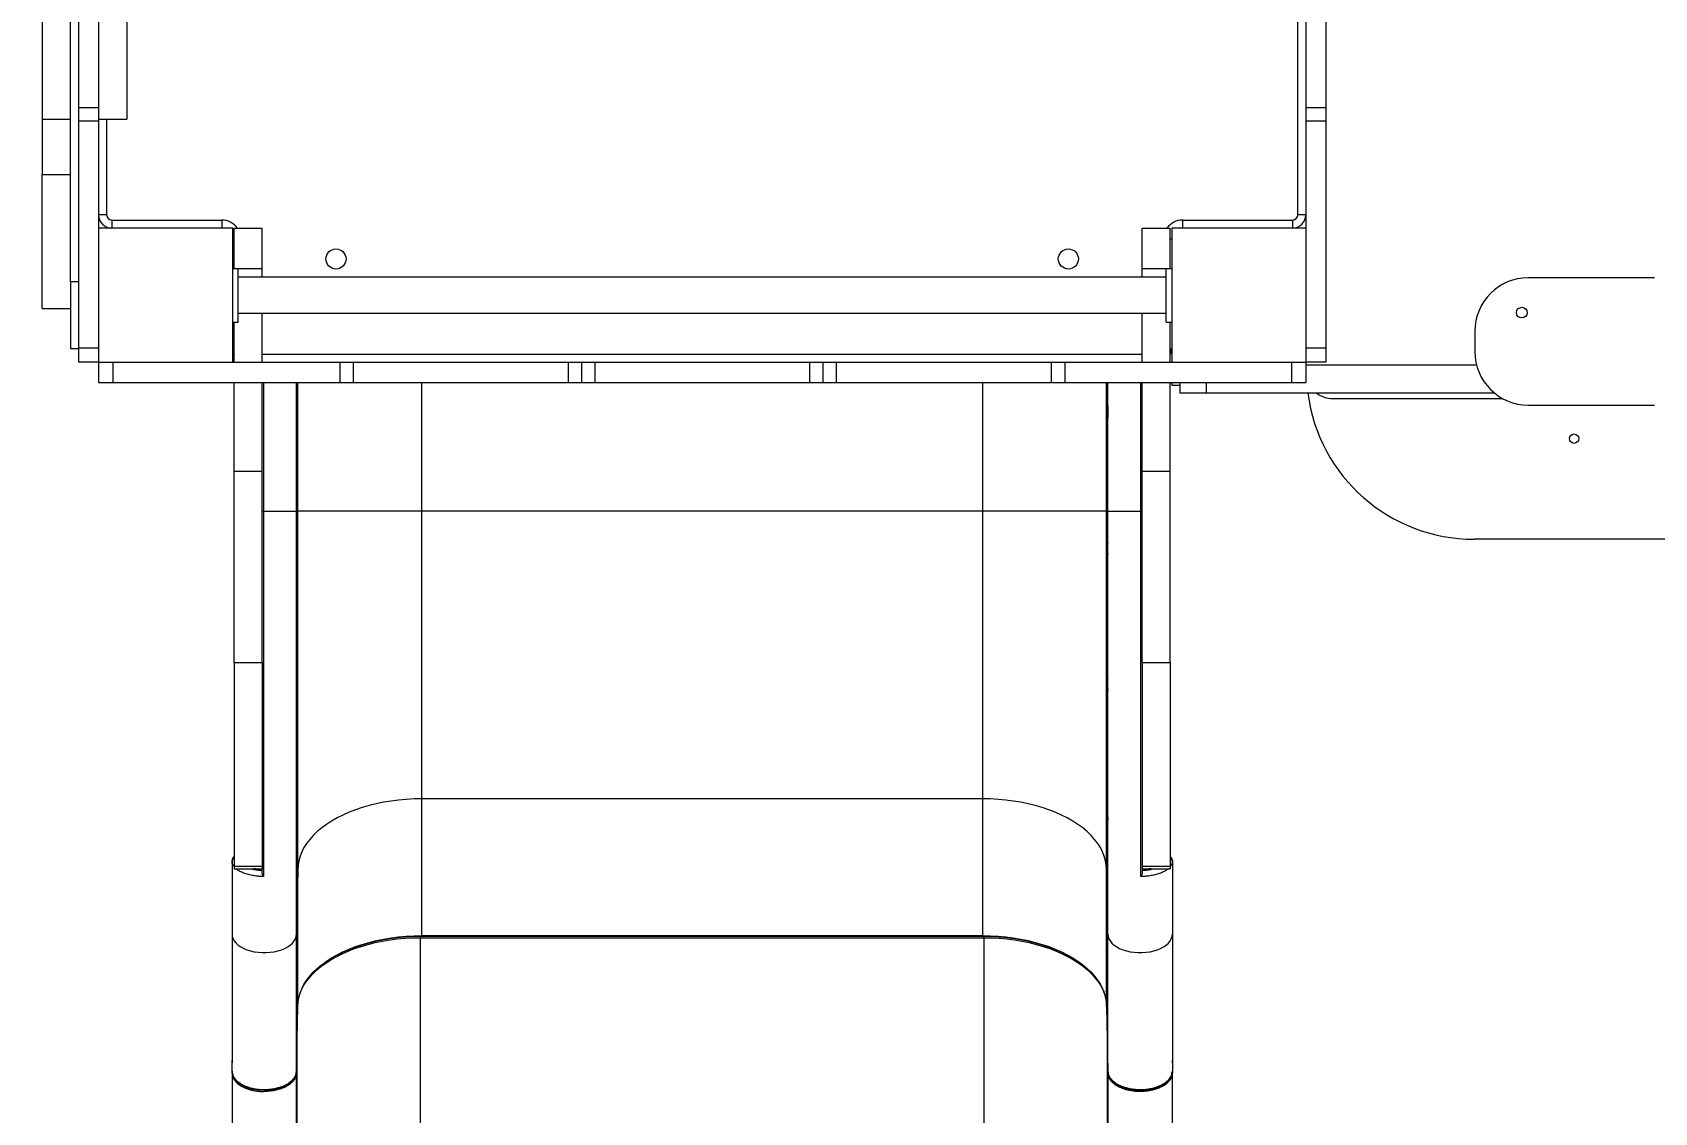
# Model space of a CAD drawing. Header units: millimetres. Extents: x -8045 to 6871, y -5915 to 5473.
# Drawn here: x -26 to 1183, y -2396 to -1590 of the extents above; entities that cross this region are included whole.
import ezdxf

# ---------------------------------------------------------------- set-up
doc = ezdxf.new("R2010")
doc.units = ezdxf.units.MM
for name, color, linetype in [('DIKOM_ОБЪЕКТ', 7, 'Continuous'), ('DIKOM_РАЗМЕР_ЗОНА', 7, 'Continuous'), ('DIKOM_РАЗМЕР_ОБЪЕКТА', 7, 'Continuous')]:
    doc.layers.add(name, color=color, linetype=linetype)
doc.styles.add('style1', font='arial.ttf', dxfattribs={"width": 0.8})
doc.dimstyles.new('1-50', dxfattribs={"dimtxt": 300, "dimasz": 200, "dimexe": 100, "dimexo": 0, "dimgap": 100, "dimtad": 1, "dimtxsty": 'style1', "dimcen": 200, "dimclrd": 7, "dimclre": 7, "dimclrt": 7, "dimadec": 1, "dimazin": 2, "dimtfac": 1, "dimtmove": 0, "dimatfit": 2, "dimfxl": 0, "dimlwd": 25, "dimlwe": 18, "dimarcsym": 0})

# ---------------------------------------------------------------- blocks, each defined once
blk = doc.blocks.new('*D9')
at = {"layer": 'Defpoints', "color": 0, "linetype": 'Continuous', "transparency": 16777216}
for p in [(5663.5, -234.6), (-5019.6, -1388.7), (5663.5, -4701.5)]:
    blk.add_point(p, dxfattribs=at)
at = {"layer": 'DIKOM_РАЗМЕР_ОБЪЕКТА', "color": 7, "linetype": 'Continuous', "lineweight": 18, "transparency": 16777216}
for p, q in [((5663.5, -234.6), (5663.5, -4801.5)), ((-5019.6, -1388.7), (-5019.6, -4801.5))]:
    blk.add_line(p, q, dxfattribs=at)
at = {"layer": 'DIKOM_РАЗМЕР_ОБЪЕКТА', "color": 7, "linetype": 'Continuous', "lineweight": 25, "transparency": 16777216}
blk.add_line((-4819.6, -4701.5), (5463.5, -4701.5), dxfattribs=at)
at = {"layer": 'DIKOM_РАЗМЕР_ОБЪЕКТА', "color": 7, "linetype": 'Continuous', "transparency": 16777216}
for points in [[(-4819.6, -4668.1), (-4819.6, -4734.8), (-5019.6, -4701.5)], [(5463.5, -4668.1), (5463.5, -4734.8), (5663.5, -4701.5)]]:
    blk.add_solid(points, dxfattribs=at)
at = {"layer": 'DIKOM_РАЗМЕР_ОБЪЕКТА', "color": 7, "linetype": 'Continuous', "lineweight": 15, "transparency": 16777216, "insert": (-74.4, -4448.3), "char_height": 300, "attachment_point": 5, "style": 'style1'}
blk.add_mtext('10700', dxfattribs=at)
blk = doc.blocks.new('*D10')
at = {"layer": 'Defpoints', "color": 0, "linetype": 'Continuous', "transparency": 16777216}
for p in [(-1653.8, 3474.9), (-5616.5, -3083.4), (491, -3083.4)]:
    blk.add_point(p, dxfattribs=at)
at = {"layer": 'DIKOM_РАЗМЕР_ОБЪЕКТА', "color": 7, "linetype": 'Continuous', "lineweight": 18, "transparency": 16777216}
for p, q in [((-1653.8, 3474.9), (-5716.5, 3474.9)), ((491, -3083.4), (-5716.5, -3083.4))]:
    blk.add_line(p, q, dxfattribs=at)
at = {"layer": 'DIKOM_РАЗМЕР_ОБЪЕКТА', "color": 7, "linetype": 'Continuous', "lineweight": 25, "transparency": 16777216}
blk.add_line((-5616.5, 3274.9), (-5616.5, -2883.4), dxfattribs=at)
at = {"layer": 'DIKOM_РАЗМЕР_ОБЪЕКТА', "color": 7, "linetype": 'Continuous', "transparency": 16777216}
for points in [[(-5649.8, 3274.9), (-5583.1, 3274.9), (-5616.5, 3474.9)], [(-5649.8, -2883.4), (-5583.1, -2883.4), (-5616.5, -3083.4)]]:
    blk.add_solid(points, dxfattribs=at)
at = {"layer": 'DIKOM_РАЗМЕР_ОБЪЕКТА', "color": 7, "linetype": 'Continuous', "lineweight": 15, "transparency": 16777216, "insert": (-5869.6, -1326.9), "char_height": 300, "attachment_point": 5, "rotation": 90, "style": 'style1'}
blk.add_mtext('6550', dxfattribs=at)
blk = doc.blocks.new('*D11')
at = {"layer": 'Defpoints', "color": 0, "transparency": 16777216}
for p in [(6870.9, -184.6), (-7019.6, -1388.7), (-7019.6, -5814.6)]:
    blk.add_point(p, dxfattribs=at)
at = {"layer": 'DIKOM_РАЗМЕР_ЗОНА', "color": 7, "lineweight": 18, "transparency": 16777216}
for p, q in [((6870.9, -184.6), (6870.9, -5914.6)), ((-7019.6, -1388.7), (-7019.6, -5914.6))]:
    blk.add_line(p, q, dxfattribs=at)
at = {"layer": 'DIKOM_РАЗМЕР_ЗОНА', "color": 7, "lineweight": 25, "transparency": 16777216}
blk.add_line((6670.9, -5814.6), (-6819.6, -5814.6), dxfattribs=at)
at = {"layer": 'DIKOM_РАЗМЕР_ЗОНА', "color": 7, "transparency": 16777216}
for points in [[(-6819.6, -5781.3), (-6819.6, -5848), (-7019.6, -5814.6)], [(6670.9, -5781.3), (6670.9, -5848), (6870.9, -5814.6)]]:
    blk.add_solid(points, dxfattribs=at)
at = {"layer": 'DIKOM_РАЗМЕР_ЗОНА', "color": 7, "transparency": 16777216, "insert": (-74.4, -5561.4), "char_height": 300, "attachment_point": 5, "style": 'style1'}
blk.add_mtext('13900', dxfattribs=at)

msp = doc.modelspace()

# ---------------------------------------------------------------- linework, layer by layer
at = {"layer": 'DIKOM_ОБЪЕКТ', "color": 7, "linetype": 'Continuous', "lineweight": 15}
for p, q in [((917.187, -1726.157), (917.187, -1046.157)), ((2.187, -1776.157), (2.187, -1407.809)), ((8.187, -1486.157), (8.187, -1646.421)), ((23.187, -1486.157), (23.187, -1646.421)), ((923.187, -1486.157), (923.187, -1646.421)), ((938.187, -1486.157), (938.187, -1646.421)), ((-18.813, -1534.96), (-18.813, -1654.96)), ((44.187, -1534.96), (44.187, -1609.197)), ((44.187, -1609.197), (44.187, -1654.96)), ((-18.813, -1654.96), (2.187, -1654.96)), ((-18.813, -1654.96), (-18.813, -1696.157)), ((23.187, -1646.421), (8.187, -1646.421)), ((8.187, -1646.421), (8.187, -1656.407)), ((23.187, -1656.407), (8.187, -1656.407)), ((8.187, -1656.407), (8.187, -1825.569)), ((23.187, -1646.421), (23.187, -1656.407)), ((23.187, -1654.96), (44.187, -1654.96)), ((23.187, -1656.407), (23.187, -1825.569)), ((29.187, -1654.96), (29.187, -1726.157)), ((938.187, -1646.421), (923.187, -1646.421)), ((923.187, -1646.421), (923.187, -1656.407)), ((938.187, -1656.407), (923.187, -1656.407)), ((923.187, -1656.407), (923.187, -1825.569)), ((938.187, -1646.421), (938.187, -1656.407)), ((938.187, -1656.407), (938.187, -1825.569)), ((-18.813, -1696.157), (2.187, -1696.157)), ((-18.813, -1796.157), (-18.813, -1696.157)), ((29.187, -1726.157), (23.187, -1726.157)), ((923.187, -1726.157), (917.187, -1726.157)), ((123.187, -1736.157), (23.187, -1736.157)), ((33.187, -1730.157), (115.187, -1730.157)), ((33.187, -1730.157), (33.187, -1736.157)), ((115.187, -1730.157), (115.187, -1736.157)), ((123.187, -1836.157), (123.187, -1736.157)), ((124.187, -1736.157), (145.187, -1736.157)), ((124.187, -1766.157), (124.187, -1736.157)), ((145.187, -1766.157), (145.187, -1736.157)), ((801.187, -1736.157), (822.187, -1736.157)), ((801.187, -1766.157), (801.187, -1736.157)), ((822.187, -1766.157), (822.187, -1736.157)), ((823.187, -1736.157), (823.187, -1836.157)), ((923.187, -1736.157), (823.187, -1736.157)), ((831.187, -1730.157), (913.187, -1730.157)), ((831.187, -1730.157), (831.187, -1736.157)), ((913.187, -1730.157), (913.187, -1736.157)), ((124.187, -1744.157), (123.187, -1744.157)), ((822.187, -1744.157), (823.187, -1744.157)), ((2.187, -1776.157), (2.187, -1826.157)), ((8.187, -1776.157), (2.187, -1776.157)), ((123.187, -1766.157), (127.187, -1766.157)), ((124.187, -1766.157), (145.187, -1766.157)), ((124.187, -1766.157), (124.187, -1766.157)), ((127.187, -1806.157), (127.187, -1766.157)), ((819.187, -1772.657), (127.187, -1772.657)), ((145.187, -1772.657), (145.187, -1766.157)), ((801.187, -1766.157), (822.187, -1766.157)), ((801.187, -1772.657), (801.187, -1766.157)), ((819.187, -1806.157), (819.187, -1766.157)), ((819.187, -1766.157), (823.187, -1766.157)), ((822.187, -1766.157), (822.187, -1766.157)), ((1183.18, -1773.157), (1089.187, -1773.157)), ((-18.813, -1796.157), (2.187, -1796.157)), ((127.187, -1799.657), (819.187, -1799.657)), ((145.187, -1836.157), (145.187, -1799.657)), ((801.187, -1836.157), (801.187, -1799.657)), ((123.187, -1806.157), (127.187, -1806.157)), ((124.187, -1836.157), (124.187, -1806.157)), ((819.187, -1806.157), (823.187, -1806.157)), ((822.187, -1836.157), (822.187, -1806.157)), ((1049.187, -1813.157), (1049.187, -1828.157)), ((23.187, -1825.569), (8.187, -1825.569)), ((8.187, -1825.569), (8.187, -1836.157)), ((23.187, -1825.569), (23.187, -1836.157)), ((938.187, -1825.569), (923.187, -1825.569)), ((923.187, -1825.569), (923.187, -1836.157)), ((938.187, -1825.569), (938.187, -1836.157)), ((8.187, -1826.157), (2.187, -1826.157)), ((23.187, -1836.157), (8.187, -1836.157)), ((23.187, -1836.157), (23.187, -1851.157)), ((23.187, -1836.157), (33.775, -1836.157)), ((33.775, -1836.157), (33.775, -1851.157)), ((33.775, -1836.157), (202.938, -1836.157)), ((124.187, -1826.157), (123.187, -1826.157)), ((145.187, -1830.157), (801.187, -1830.157)), ((146.187, -1836.157), (169.687, -1836.157)), ((169.687, -1836.157), (170.688, -1836.157)), ((170.688, -1836.157), (264.187, -1836.157)), ((202.938, -1836.157), (202.938, -1851.157)), ((202.938, -1836.157), (212.924, -1836.157)), ((212.924, -1836.157), (212.924, -1851.157)), ((212.924, -1836.157), (373.187, -1836.157)), ((373.187, -1836.157), (373.187, -1851.157)), ((373.187, -1836.157), (383.187, -1836.157)), ((383.187, -1836.157), (383.187, -1851.157)), ((383.187, -1836.157), (393.187, -1836.157)), ((393.187, -1836.157), (553.187, -1836.157)), ((393.187, -1836.157), (393.187, -1851.157)), ((553.187, -1836.157), (553.187, -1851.157)), ((553.187, -1836.157), (563.187, -1836.157)), ((563.187, -1836.157), (563.187, -1851.157)), ((563.187, -1836.157), (573.187, -1836.157)), ((573.187, -1836.157), (573.187, -1851.157)), ((573.187, -1836.157), (733.45, -1836.157)), ((682.187, -1836.157), (775.686, -1836.157)), ((733.45, -1836.157), (733.45, -1851.157)), ((733.45, -1836.157), (743.437, -1836.157)), ((743.437, -1836.157), (743.437, -1851.157)), ((743.437, -1836.157), (912.599, -1836.157)), ((775.686, -1836.157), (776.687, -1836.157)), ((776.687, -1836.157), (800.187, -1836.157)), ((822.187, -1826.157), (823.187, -1826.157)), ((912.599, -1836.157), (912.599, -1851.157)), ((912.599, -1836.157), (923.187, -1836.157)), ((938.187, -1836.157), (923.187, -1836.157)), ((923.187, -1836.157), (923.187, -1851.157)), ((923.187, -1838.157), (1050.457, -1838.157)), ((23.187, -1851.157), (33.775, -1851.157)), ((33.775, -1851.157), (202.938, -1851.157)), ((124.187, -1917.308), (124.187, -1851.157)), ((145.187, -1917.308), (145.187, -1851.157)), ((146.165, -1851.157), (146.165, -1947.112)), ((170.687, -1947.112), (170.687, -1851.157)), ((171.688, -1947.112), (171.688, -1851.157)), ((202.938, -1851.157), (212.924, -1851.157)), ((212.924, -1851.157), (373.187, -1851.157)), ((264.187, -1947.112), (264.187, -1851.157)), ((373.187, -1851.157), (383.187, -1851.157)), ((383.187, -1851.157), (393.187, -1851.157)), ((393.187, -1851.157), (553.187, -1851.157)), ((553.187, -1851.157), (563.187, -1851.157)), ((563.187, -1851.157), (573.187, -1851.157)), ((573.187, -1851.157), (733.45, -1851.157)), ((682.187, -1851.157), (682.187, -1947.112)), ((733.45, -1851.157), (743.437, -1851.157)), ((743.437, -1851.157), (912.599, -1851.157)), ((774.686, -1947.112), (774.686, -1851.157)), ((775.687, -1947.112), (775.687, -1851.157)), ((800.209, -1947.112), (800.209, -1851.157)), ((801.187, -1917.308), (801.187, -1851.157)), ((822.187, -1917.308), (822.187, -1851.157)), ((823.187, -1851.157), (823.187, -1853.133)), ((823.187, -1853.133), (829.187, -1853.133)), ((829.187, -1851.157), (829.187, -1859.157)), ((849.187, -1859.157), (829.187, -1859.157)), ((849.187, -1859.157), (849.187, -1851.157)), ((1063.909, -1859.157), (849.187, -1859.157)), ((912.599, -1851.157), (923.187, -1851.157)), ((943.187, -1863.157), (1069.822, -1863.157)), ((1089.187, -1868.157), (1183.18, -1868.157)), ((124.187, -1917.308), (145.187, -1917.308)), ((124.187, -2060.058), (124.187, -1917.308)), ((145.187, -2060.058), (145.187, -1917.308)), ((801.187, -1917.308), (822.187, -1917.308)), ((801.187, -2060.058), (801.187, -1917.308)), ((822.187, -2060.058), (822.187, -1917.308)), ((145.187, -1947.112), (146.165, -1947.112)), ((146.165, -1947.112), (170.687, -1947.112)), ((146.165, -1947.112), (146.165, -2219.601)), ((170.687, -2262.579), (170.687, -1947.112)), ((171.688, -1947.112), (170.687, -1947.112)), ((171.688, -2214.399), (171.688, -1947.112)), ((264.187, -1947.112), (171.688, -1947.112)), ((264.187, -2161.63), (264.187, -1947.112)), ((682.187, -1947.112), (264.187, -1947.112)), ((774.686, -1947.112), (682.187, -1947.112)), ((682.187, -1947.112), (682.187, -2161.63)), ((775.687, -1947.112), (774.686, -1947.112)), ((774.686, -2214.399), (774.686, -1947.112)), ((775.687, -1947.112), (800.209, -1947.112)), ((775.687, -2262.579), (775.687, -1947.112)), ((800.209, -2219.601), (800.209, -1947.112)), ((801.187, -1947.112), (800.209, -1947.112)), ((2098.687, -1968.133), (1048.687, -1968.133)), ((124.187, -2060.058), (145.187, -2060.058)), ((124.187, -2060.058), (124.187, -2211.918)), ((145.187, -2060.058), (145.187, -2211.918)), ((801.187, -2060.058), (822.187, -2060.058)), ((801.187, -2060.058), (801.187, -2211.918)), ((822.187, -2060.058), (822.187, -2211.918)), ((264.187, -2263.676), (264.187, -2161.63)), ((682.187, -2161.63), (264.187, -2161.63)), ((682.187, -2161.63), (682.187, -2263.676)), ((122.687, -2207.754), (122.687, -2207.707)), ((122.687, -2208.319), (122.687, -2207.754)), ((122.687, -2208.319), (122.687, -2262.579)), ((124.187, -2211.918), (145.187, -2211.918)), ((124.187, -2211.918), (124.187, -2213.817)), ((145.187, -2211.918), (145.187, -2213.817)), ((801.187, -2211.918), (822.187, -2211.918)), ((801.187, -2211.918), (801.187, -2213.817)), ((822.187, -2211.918), (822.187, -2213.817)), ((823.687, -2207.707), (823.687, -2207.754)), ((823.687, -2207.754), (823.687, -2208.319)), ((823.687, -2208.319), (823.687, -2262.579)), ((124.187, -2213.817), (145.187, -2213.817)), ((145.187, -2217.04), (145.187, -2213.817)), ((171.688, -2214.399), (170.687, -2262.579)), ((171.688, -2316.444), (171.688, -2214.399)), ((775.687, -2262.579), (774.686, -2214.399)), ((774.686, -2316.444), (774.686, -2214.399)), ((801.187, -2213.817), (822.187, -2213.817)), ((801.187, -2213.817), (801.187, -2217.04)), ((122.687, -2262.579), (122.687, -2356.782)), ((170.687, -2364.625), (170.687, -2262.579)), ((263.189, -2263.896), (263.189, -2264.435)), ((263.189, -2264.435), (263.189, -2265.183)), ((683.186, -2264.435), (263.189, -2264.435)), ((263.189, -2420.482), (263.189, -2265.183)), ((263.189, -2265.183), (683.186, -2265.183)), ((264.187, -2263.676), (682.187, -2263.676)), ((264.187, -2263.889), (264.187, -2263.676)), ((264.187, -2263.889), (682.187, -2263.889)), ((682.187, -2263.889), (682.187, -2263.676)), ((683.186, -2264.435), (683.186, -2263.897)), ((683.186, -2265.183), (683.186, -2264.435)), ((683.186, -2265.183), (683.186, -2420.482)), ((775.687, -2364.625), (775.687, -2262.579)), ((823.687, -2262.579), (823.687, -2356.782)), ((772.538, -2305.384), (772.617, -2305.57)), ((170.687, -2364.625), (171.688, -2316.444)), ((774.686, -2316.444), (775.687, -2364.625)), ((171.19, -2472.937), (171.19, -2340.411)), ((775.184, -2340.411), (775.184, -2472.937)), ((122.687, -2364.625), (122.687, -2356.782)), ((122.687, -2356.782), (122.687, -2358.42)), ((823.687, -2356.782), (823.687, -2364.625)), ((823.687, -2358.42), (823.687, -2356.782)), ((122.687, -2366.132), (122.687, -2358.42)), ((122.687, -2366.132), (122.687, -2521.432)), ((170.687, -2366.132), (170.718, -2363.122)), ((170.687, -2521.432), (170.687, -2366.132)), ((775.656, -2363.122), (775.687, -2366.132)), ((775.687, -2366.132), (775.687, -2521.432)), ((823.195, -2367.094), (823.394, -2365.553)), ((823.687, -2358.42), (823.687, -2366.132)), ((823.687, -2521.432), (823.687, -2366.132)), ((799.687, -2379.15), (799.687, -2379.898))]:
    msp.add_line(p, q, dxfattribs=at)
at = {"layer": 'DIKOM_ОБЪЕКТ', "color": 7, "linetype": 'Continuous', "lineweight": 15, "flags": 128}
for points in [[(264.187, -2161.63), (258.399, -2161.734), (252.633, -2162.046), (246.913, -2162.563), (241.261, -2163.286), (235.698, -2164.209), (230.247, -2165.33), (224.929, -2166.645), (219.765, -2168.149), (214.775, -2169.834), (209.979, -2171.696), (205.395, -2173.725), (201.042, -2175.916), (196.936, -2178.258), (193.093, -2180.743), (189.53, -2183.361), (186.259, -2186.102), (183.293, -2188.955), (180.644, -2191.909), (178.323, -2194.952), (176.339, -2198.073), (174.699, -2201.258), (173.409, -2204.496), (172.475, -2207.774), (171.901, -2211.08), (171.688, -2214.399)], [(774.686, -2214.399), (774.473, -2211.08), (773.899, -2207.774), (772.965, -2204.496), (771.676, -2201.258), (770.035, -2198.073), (768.051, -2194.952), (765.73, -2191.909), (763.081, -2188.955), (760.116, -2186.102), (756.844, -2183.361), (753.281, -2180.743), (749.438, -2178.258), (745.333, -2175.916), (740.979, -2173.725), (736.395, -2171.696), (731.599, -2169.834), (726.609, -2168.149), (721.445, -2166.645), (716.127, -2165.33), (710.676, -2164.209), (705.113, -2163.286), (699.461, -2162.563), (693.741, -2162.046), (687.975, -2161.734), (682.187, -2161.63)], [(122.687, -2262.579), (122.876, -2264.305), (123.441, -2266.003), (124.372, -2267.647), (125.656, -2269.211), (127.271, -2270.671), (129.192, -2272.003), (131.389, -2273.186), (133.827, -2274.202), (136.468, -2275.035), (139.271, -2275.672), (142.19, -2276.101), (145.18, -2276.318), (148.194, -2276.318), (151.184, -2276.101), (154.104, -2275.672), (156.906, -2275.035), (159.547, -2274.202), (161.985, -2273.186), (164.182, -2272.003), (166.104, -2270.671), (167.718, -2269.211), (169.002, -2267.647), (169.933, -2266.003), (170.498, -2264.305), (170.687, -2262.579)], [(174.247, -2304.458), (175.828, -2301.406), (177.803, -2298.304), (180.113, -2295.279), (182.749, -2292.343), (185.699, -2289.507), (188.953, -2286.782), (192.497, -2284.18), (196.319, -2281.71), (200.402, -2279.382), (204.732, -2277.204), (209.29, -2275.187), (214.059, -2273.337), (219.021, -2271.661), (224.156, -2270.167), (229.443, -2268.86), (234.863, -2267.746), (240.394, -2266.828), (246.014, -2266.11), (251.702, -2265.595), (257.434, -2265.286), (263.189, -2265.183)], [(189.498, -2285.432), (189.53, -2285.407), (193.093, -2282.789), (196.936, -2280.304), (201.042, -2277.961), (205.395, -2275.771), (209.979, -2273.741), (214.775, -2271.879), (219.765, -2270.194), (224.929, -2268.691), (230.247, -2267.376), (235.698, -2266.254), (241.261, -2265.331), (246.913, -2264.609), (252.633, -2264.091), (258.399, -2263.779), (264.187, -2263.676)], [(263.189, -2264.435), (257.416, -2264.539), (251.665, -2264.849), (245.96, -2265.366), (240.322, -2266.086), (234.773, -2267.007), (229.336, -2268.125), (224.032, -2269.436), (218.88, -2270.935), (213.903, -2272.615), (209.118, -2274.471), (204.545, -2276.495), (200.202, -2278.679), (196.106, -2281.015), (193.594, -2282.603)], [(682.187, -2263.676), (687.975, -2263.779), (693.741, -2264.091), (699.461, -2264.609), (705.113, -2265.331), (710.676, -2266.254), (716.127, -2267.376), (721.445, -2268.691), (726.609, -2270.194), (731.599, -2271.879), (736.395, -2273.741), (740.979, -2275.771), (745.333, -2277.961), (749.438, -2280.304), (753.281, -2282.789), (756.844, -2285.407), (758.585, -2286.82)], [(756.722, -2285.384), (754.102, -2283.493), (750.268, -2281.015), (746.172, -2278.679), (741.829, -2276.495), (737.256, -2274.471), (732.471, -2272.615), (727.494, -2270.935), (722.343, -2269.436), (717.038, -2268.125), (711.601, -2267.007), (706.053, -2266.086), (700.415, -2265.366), (694.709, -2264.849), (688.959, -2264.539), (683.186, -2264.435)], [(683.186, -2265.183), (688.94, -2265.286), (694.673, -2265.595), (700.36, -2266.11), (705.98, -2266.828), (711.511, -2267.746), (716.931, -2268.86), (722.218, -2270.167), (727.353, -2271.661), (732.315, -2273.337), (737.084, -2275.187), (741.643, -2277.204), (745.972, -2279.382), (750.055, -2281.71), (753.877, -2284.18), (757.421, -2286.782), (760.675, -2289.507), (763.626, -2292.343), (766.261, -2295.279), (768.571, -2298.304), (770.546, -2301.406), (772.18, -2304.573), (772.538, -2305.384)], [(775.687, -2262.579), (775.876, -2264.305), (776.441, -2266.003), (777.372, -2267.647), (778.656, -2269.211), (780.271, -2270.671), (782.192, -2272.003), (784.389, -2273.186), (786.827, -2274.202), (789.468, -2275.035), (792.271, -2275.672), (795.19, -2276.101), (798.18, -2276.318), (801.194, -2276.318), (804.184, -2276.101), (807.104, -2275.672), (809.906, -2275.035), (812.547, -2274.202), (814.985, -2273.186), (817.182, -2272.003), (819.104, -2270.671), (820.718, -2269.211), (822.002, -2267.647), (822.933, -2266.003), (823.498, -2264.305), (823.687, -2262.579)], [(171.688, -2316.444), (171.901, -2313.125), (172.475, -2309.82), (173.409, -2306.542), (174.699, -2303.304), (176.339, -2300.118), (178.323, -2296.998), (180.644, -2293.955), (183.293, -2291.001), (186.259, -2288.148), (189.498, -2285.432)], [(758.585, -2286.82), (760.116, -2288.148), (763.081, -2291.001), (765.73, -2293.955), (768.051, -2296.998), (770.035, -2300.118), (771.676, -2303.304), (772.965, -2306.542), (773.899, -2309.82), (774.473, -2313.125), (774.686, -2316.444)], [(170.025, -2367.713), (169.943, -2368.194), (168.594, -2370.75), (166.413, -2373.096), (163.468, -2375.158), (159.878, -2376.852), (155.795, -2378.107), (151.339, -2378.887), (146.709, -2379.15), (142.055, -2378.89), (137.625, -2378.118), (133.518, -2376.861), (129.936, -2375.175), (126.984, -2373.116), (124.79, -2370.764), (123.439, -2368.216), (122.98, -2365.553), (122.98, -2365.553)]]:
    msp.add_lwpolyline(points, dxfattribs=at)
at = {"layer": 'DIKOM_ОБЪЕКТ', "color": 7, "linetype": 'Continuous', "lineweight": 15}
for centre, radius in [((200.187, -1759.157), 7.5), ((746.187, -1759.157), 7.5), ((1084.187, -1799.157), 4), ((1123.187, -1893.133), 3.5)]:
    msp.add_circle(centre, radius, dxfattribs=at)
for centre, radius, start, end in [((33.187, -1726.157), 10, 180, 270), ((33.187, -1726.157), 4, 180, 270), ((913.187, -1726.157), 4, 270, 0), ((913.187, -1726.157), 10, 270, 0), ((115.187, -1744.157), 14, 34.849905, 90), ((831.187, -1744.157), 14, 90, 145.150095), ((1089.187, -1813.157), 40, 90, 180), ((133.187, -1826.157), 10, 180, 205.841933), ((813.187, -1826.157), 10, 334.158067, 0), ((1089.187, -1828.157), 40, 180, 270), ((1048.687, -1843.133), 125, 187.365375, 270), ((943.187, -1843.157), 20, 233.130102, 270), ((126.087, -2207.707), 3.4, 123.974476, 180), ((125.608, -2207.817), 2.922, 119.100558, 178.759945), ((125.608, -2208.382), 2.922, 119.100558, 178.759945), ((820.287, -2207.707), 3.4, 0, 56.025524), ((820.766, -2207.817), 2.922, 1.240055, 60.899442), ((820.766, -2208.382), 2.922, 1.240055, 60.899442), ((784.159, -2375.914), 1.443, 148.861651, 178.084977), ((793.301, -2378.901), 2.798, 163.696942, 178.950547), ((806.077, -2378.901), 2.795, 1.0492, 16.32149)]:
    msp.add_arc(centre, radius, start, end, dxfattribs=at)
for centre in [(170.868, -1873.102), (775.506, -1873.102)]:
    msp.add_ellipse(centre, major_axis=(0, 4.5), ratio=0.01192085, dxfattribs=at)
for points, knots in [([(170.871, -1970.659), (170.867, -1970.659), (170.857, -1970.659), (170.841, -1971.238), (170.827, -1972.252), (170.817, -1973.607), (170.814, -1975.125), (170.816, -1976.641), (170.824, -1977.988), (170.837, -1978.99), (170.851, -1979.554), (170.861, -1979.546), (170.865, -1979.544)], [0, 0, 0, 0, 0.07208343, 0.17946805, 0.28684854, 0.39422169, 0.50158701, 0.60895343, 0.71631621, 0.82367815, 0.93105421, 1, 1, 1, 1]), ([(170.908, -1971.922), (170.903, -1971.592), (170.894, -1970.933), (170.883, -1970.731), (170.877, -1970.63)], [0, 0, 0, 0, 0.50000623, 1, 1, 1, 1]), ([(775.466, -1971.922), (775.471, -1971.599), (775.48, -1970.953), (775.497, -1970.549), (775.516, -1970.632), (775.533, -1971.226), (775.547, -1972.255), (775.557, -1973.606), (775.561, -1975.125), (775.558, -1976.642), (775.55, -1977.985), (775.537, -1979.003), (775.521, -1979.582), (775.503, -1979.655), (775.485, -1979.215), (775.469, -1978.311), (775.458, -1977.046), (775.452, -1975.561), (775.452, -1974.029), (775.458, -1972.775), (775.464, -1972.159), (775.466, -1971.922)], [0, 0, 0, 0, 0.05369104, 0.10738077, 0.16107368, 0.21476835, 0.26846095, 0.32214988, 0.3758349, 0.42952047, 0.4832042, 0.53688754, 0.59057791, 0.64427042, 0.69796387, 0.75165838, 0.80534962, 0.85903598, 0.9127215, 0.96640449, 1, 1, 1, 1]), ([(170.872, -1979.569), (170.878, -1979.459), (170.89, -1979.238), (170.905, -1978.305), (170.916, -1977.048), (170.922, -1975.56), (170.922, -1974.029), (170.916, -1972.775), (170.91, -1972.159), (170.908, -1971.922)], [0, 0, 0, 0, 0.15093895, 0.30188082, 0.45281358, 0.60373261, 0.75464929, 0.90555889, 1, 1, 1, 1]), ([(170.914, -2073.314), (170.91, -2072.992), (170.903, -2072.346), (170.887, -2071.941), (170.869, -2072.025), (170.851, -2072.619), (170.835, -2073.648), (170.822, -2074.999), (170.815, -2076.519), (170.814, -2078.034), (170.819, -2079.382), (170.829, -2080.383), (170.842, -2080.946), (170.851, -2080.939), (170.855, -2080.936)], [0, 0, 0, 0, 0.08589623, 0.17179436, 0.25769732, 0.34360271, 0.42950811, 0.5154096, 0.60130702, 0.68720105, 0.77308793, 0.85897612, 0.9448716, 1, 1, 1, 1]), ([(170.861, -2080.962), (170.867, -2080.852), (170.88, -2080.631), (170.897, -2079.698), (170.91, -2078.44), (170.92, -2076.952), (170.923, -2075.421), (170.92, -2074.168), (170.916, -2073.551), (170.914, -2073.314)], [0, 0, 0, 0, 0.15093484, 0.30187574, 0.45281287, 0.6037386, 0.75465426, 0.90555774, 1, 1, 1, 1]), ([(775.46, -2073.314), (775.464, -2072.992), (775.471, -2072.346), (775.487, -2071.941), (775.505, -2072.025), (775.523, -2072.619), (775.54, -2073.648), (775.552, -2074.999), (775.559, -2076.518), (775.561, -2078.035), (775.556, -2079.378), (775.545, -2080.396), (775.53, -2080.974), (775.513, -2081.048), (775.495, -2080.608), (775.477, -2079.704), (775.464, -2078.439), (775.454, -2076.953), (775.451, -2075.421), (775.454, -2074.168), (775.458, -2073.551), (775.46, -2073.314)], [0, 0, 0, 0, 0.05368793, 0.10737704, 0.16106921, 0.21476284, 0.26845651, 0.32214775, 0.37583642, 0.42952298, 0.48320507, 0.53688798, 0.59057547, 0.6442653, 0.69795805, 0.75165299, 0.80534656, 0.85903607, 0.912722, 0.96640359, 1, 1, 1, 1]), ([(170.919, -2169.952), (170.916, -2169.63), (170.911, -2168.984), (170.896, -2168.58), (170.879, -2168.663), (170.861, -2169.258), (170.843, -2170.287), (170.829, -2171.638), (170.818, -2173.158), (170.814, -2174.673), (170.815, -2176.021), (170.822, -2177.022), (170.833, -2177.585), (170.842, -2177.578), (170.846, -2177.575)], [0, 0, 0, 0, 0.08590015, 0.17179568, 0.25769902, 0.34360575, 0.42951044, 0.51542482, 0.60132381, 0.68722164, 0.77311536, 0.85900671, 0.94489977, 1, 1, 1, 1]), ([(170.851, -2177.601), (170.857, -2177.49), (170.869, -2177.269), (170.887, -2176.336), (170.903, -2175.078), (170.915, -2173.59), (170.922, -2172.059), (170.922, -2170.806), (170.92, -2170.19), (170.919, -2169.952)], [0, 0, 0, 0, 0.15093523, 0.30185728, 0.45280009, 0.60374655, 0.75465164, 0.90556093, 1, 1, 1, 1]), ([(775.456, -2169.952), (775.458, -2169.63), (775.463, -2168.984), (775.478, -2168.58), (775.495, -2168.663), (775.513, -2169.258), (775.531, -2170.287), (775.545, -2171.638), (775.556, -2173.157), (775.56, -2174.674), (775.559, -2176.017), (775.552, -2177.035), (775.539, -2177.613), (775.523, -2177.686), (775.505, -2177.246), (775.487, -2176.342), (775.471, -2175.077), (775.459, -2173.591), (775.453, -2172.059), (775.452, -2170.806), (775.455, -2170.19), (775.456, -2169.952)], [0, 0, 0, 0, 0.05368877, 0.10737468, 0.16106545, 0.21475834, 0.26844996, 0.32214761, 0.37583568, 0.42952301, 0.48320776, 0.53689104, 0.59057542, 0.64426435, 0.69795739, 0.75164574, 0.80534148, 0.85903851, 0.91272084, 0.96640465, 1, 1, 1, 1]), ([(123.991, -2211.968), (123.665, -2211.46), (122.986, -2210.404), (122.709, -2209.164), (122.691, -2208.455), (122.687, -2208.319)], [0, 0, 0, 0, 0.42767397, 0.88985551, 1, 1, 1, 1]), ([(823.687, -2208.319), (823.632, -2208.946), (823.521, -2210.203), (822.746, -2211.408), (822.358, -2212.011)], [0, 0, 0, 0, 0.4987123, 1, 1, 1, 1]), ([(146.165, -2219.601), (145.839, -2219.596), (144.245, -2219.57), (141.337, -2219.37), (137.538, -2218.81), (133.936, -2217.944), (130.676, -2216.793), (127.857, -2215.425), (126.431, -2214.348), (125.729, -2213.817)], [0, 0, 0, 0, 0.03926553, 0.19191232, 0.35176057, 0.51624264, 0.67609392, 0.84057812, 1, 1, 1, 1]), ([(137.013, -2213.817), (137.62, -2213.973), (139.243, -2214.389), (142.015, -2214.783), (144.176, -2214.905), (145.187, -2214.963)], [0, 0, 0, 0, 0.24091768, 0.64465227, 1, 1, 1, 1]), ([(145.187, -2214.476), (144.618, -2214.458), (142.943, -2214.405), (140.76, -2214.209), (139.26, -2213.912), (138.783, -2213.817)], [0, 0, 0, 0, 0.25970648, 0.76457179, 1, 1, 1, 1]), ([(145.188, -2214.282), (144.764, -2214.277), (143.538, -2214.263), (141.722, -2214.111), (140.388, -2213.906), (139.814, -2213.817)], [0, 0, 0, 0, 0.23143299, 0.66906799, 1, 1, 1, 1]), ([(146.165, -2219.601), (146.163, -2219.598), (145.988, -2219.318), (145.652, -2218.723), (145.268, -2217.838), (145.21, -2217.269), (145.187, -2217.04)], [0, 0, 0, 0, 0.00413, 0.38348676, 0.75129859, 1, 1, 1, 1]), ([(820.633, -2213.817), (819.936, -2214.348), (818.539, -2215.411), (815.727, -2216.78), (812.504, -2217.925), (808.872, -2218.803), (805.075, -2219.367), (802.129, -2219.57), (800.535, -2219.596), (800.209, -2219.601)], [0, 0, 0, 0, 0.1592048, 0.31909622, 0.48362195, 0.6435119, 0.80803579, 0.96072433, 1, 1, 1, 1]), ([(801.187, -2217.04), (801.164, -2217.269), (801.106, -2217.838), (800.722, -2218.724), (800.385, -2219.317), (800.211, -2219.598), (800.209, -2219.601)], [0, 0, 0, 0, 0.24870149, 0.61651345, 0.99588016, 1, 1, 1, 1]), ([(806.585, -2213.817), (806.469, -2213.839), (805.611, -2214), (803.908, -2214.164), (802.209, -2214.299), (801.296, -2214.292), (801.187, -2214.291)], [0, 0, 0, 0, 0.06829504, 0.50392262, 0.9410953, 1, 1, 1, 1]), ([(801.187, -2214.963), (802.198, -2214.905), (804.359, -2214.783), (807.131, -2214.389), (808.754, -2213.973), (809.361, -2213.817)], [0, 0, 0, 0, 0.35534789, 0.75907605, 1, 1, 1, 1]), ([(807.591, -2213.817), (807.114, -2213.912), (805.614, -2214.209), (803.431, -2214.405), (801.756, -2214.458), (801.187, -2214.476)], [0, 0, 0, 0, 0.23543672, 0.74029341, 1, 1, 1, 1]), ([(189.434, -2285.665), (190.155, -2285.1), (191.935, -2283.703), (195.064, -2281.6), (198.765, -2279.35), (202.7, -2277.232), (206.842, -2275.247), (211.181, -2273.403), (215.701, -2271.707), (220.387, -2270.164), (225.223, -2268.78), (230.193, -2267.56), (235.278, -2266.508), (240.463, -2265.628), (245.729, -2264.923), (251.059, -2264.394), (256.433, -2264.046), (260.817, -2263.904), (263.403, -2263.892), (264.187, -2263.889)], [0, 0, 0, 0, 0.04219518, 0.10423122, 0.16626558, 0.22829868, 0.29033407, 0.35237303, 0.41441679, 0.47646539, 0.53851839, 0.6005767, 0.66263892, 0.7247047, 0.78677396, 0.84884615, 0.91091924, 0.9729946, 1, 1, 1, 1]), ([(682.187, -2263.889), (683.135, -2263.894), (685.884, -2263.908), (690.43, -2264.071), (695.801, -2264.434), (701.125, -2264.979), (706.385, -2265.701), (711.562, -2266.597), (716.638, -2267.664), (721.596, -2268.899), (726.419, -2270.298), (731.091, -2271.855), (735.596, -2273.564), (739.917, -2275.422), (744.042, -2277.419), (747.952, -2279.55), (751.645, -2281.805), (755.075, -2284.188), (757.411, -2285.941), (758.522, -2286.924), (758.658, -2287.044)], [0, 0, 0, 0, 0.03156369, 0.09158793, 0.15161852, 0.21164762, 0.27167413, 0.33169865, 0.39171853, 0.45173485, 0.51174688, 0.57175439, 0.63175483, 0.69175052, 0.75174017, 0.81172499, 0.87170411, 0.93168055, 0.99165681, 1, 1, 1, 1]), ([(122.687, -2364.625), (122.801, -2365.655), (122.993, -2367.396), (124.317, -2369.752), (126.008, -2371.735), (128.326, -2373.591), (131.195, -2375.225), (134.534, -2376.573), (138.259, -2377.587), (142.359, -2378.243), (146.362, -2378.449), (150.105, -2378.3), (153.649, -2377.858), (157.257, -2377.057), (160.73, -2375.871), (163.835, -2374.348), (166.427, -2372.571), (168.482, -2370.546), (169.805, -2368.507), (170.556, -2366.509), (170.643, -2365.257), (170.687, -2364.625)], [0, 0, 0, 0, 0.07126478, 0.12051699, 0.17100004, 0.22392517, 0.27838624, 0.33131335, 0.38577456, 0.44193145, 0.49993359, 0.54497803, 0.59095501, 0.64388168, 0.69834268, 0.75126958, 0.80572968, 0.85865547, 0.91311747, 0.95615392, 1, 1, 1, 1]), ([(122.707, -2365.974), (122.705, -2365.982), (122.69, -2366.034), (122.689, -2366.087), (122.687, -2366.132)], [0, 0, 0, 0, 0.16548937, 1, 1, 1, 1]), ([(122.687, -2366.132), (122.777, -2367.035), (122.956, -2368.844), (124.39, -2371.444), (126.611, -2373.84), (128.796, -2375.36), (130.396, -2376.246), (131.254, -2376.684), (132.19, -2377.111), (132.927, -2377.414), (133.533, -2377.649), (134.139, -2377.871), (134.953, -2378.145), (135.785, -2378.4), (136.634, -2378.636), (137.465, -2378.844), (138.368, -2379.049), (139.45, -2379.265), (140.599, -2379.455), (141.483, -2379.573), (142.201, -2379.658), (142.912, -2379.731), (143.85, -2379.806), (144.794, -2379.858), (145.74, -2379.892), (146.371, -2379.896), (146.687, -2379.898)], [0, 0, 0, 0, 0.12517623, 0.25059476, 0.37521404, 0.49994203, 0.52218388, 0.55231264, 0.59133181, 0.61731486, 0.6245334, 0.64957627, 0.6746205, 0.69966337, 0.72470715, 0.74974956, 0.7719278, 0.80194231, 0.84100974, 0.86703694, 0.87423572, 0.89938819, 0.92454152, 0.94969396, 0.97484772, 1, 1, 1, 1]), ([(170.687, -2366.132), (170.662, -2366.614), (170.616, -2367.498), (170.292, -2368.691), (169.916, -2369.628), (169.559, -2370.318), (169.217, -2370.886), (168.799, -2371.502), (168.221, -2372.232), (167.481, -2373.026), (166.652, -2373.79), (165.737, -2374.522), (164.819, -2375.164), (163.992, -2375.676), (162.86, -2376.322), (161.428, -2377.025), (159.515, -2377.789), (157.647, -2378.401), (154.962, -2379.099), (151.322, -2379.749), (148.261, -2379.847), (146.687, -2379.898)], [0, 0, 0, 0, 0.06693379, 0.12265353, 0.16714927, 0.20042382, 0.22247578, 0.2505343, 0.29214035, 0.33375034, 0.37535686, 0.41697707, 0.4586112, 0.49052246, 0.51398271, 0.58564334, 0.64021018, 0.69943306, 0.75664736, 0.8748466, 1, 1, 1, 1]), ([(170.596, -2367.333), (170.628, -2367.062), (170.68, -2366.617), (170.668, -2366.168), (170.664, -2365.991)], [0, 0, 0, 0, 0.60709035, 1, 1, 1, 1]), ([(775.687, -2364.625), (775.73, -2365.25), (775.817, -2366.511), (776.566, -2368.498), (777.896, -2370.551), (779.932, -2372.559), (782.546, -2374.352), (785.622, -2375.862), (789.127, -2377.059), (792.706, -2377.855), (796.27, -2378.299), (799.933, -2378.447), (803.913, -2378.252), (807.948, -2377.622), (811.708, -2376.617), (815.033, -2375.295), (817.949, -2373.657), (820.276, -2371.822), (822.01, -2369.821), (823.37, -2367.448), (823.57, -2365.67), (823.687, -2364.625)], [0, 0, 0, 0, 0.0433568, 0.08754323, 0.14046996, 0.19493122, 0.247858, 0.30231892, 0.35524578, 0.40970675, 0.45443068, 0.500067, 0.55551885, 0.6127466, 0.66567311, 0.72013326, 0.77306088, 0.82752227, 0.87695484, 0.92763062, 1, 1, 1, 1]), ([(775.724, -2366.776), (775.715, -2366.71), (775.691, -2366.545), (775.69, -2366.348), (775.687, -2366.2), (775.687, -2366.15), (775.687, -2366.132)], [0, 0, 0, 0, 0.3075614, 0.77072439, 0.91462948, 1, 1, 1, 1]), ([(782.717, -2375.866), (782.496, -2375.737), (782.056, -2375.478), (781.43, -2375.072), (780.83, -2374.654), (780.26, -2374.221), (779.848, -2373.883), (779.518, -2373.596), (779.211, -2373.318), (778.794, -2372.914), (778.372, -2372.466), (778.01, -2372.045), (777.735, -2371.7), (777.065, -2370.8), (776.321, -2369.457), (775.835, -2367.892), (775.752, -2367.059), (775.724, -2366.776)], [0, 0, 0, 0, 0.05331963, 0.10664554, 0.15996857, 0.21329711, 0.26662398, 0.28191403, 0.31473989, 0.36371102, 0.42033719, 0.46497498, 0.50224554, 0.53213774, 0.75380477, 0.91628446, 1, 1, 1, 1]), ([(782.924, -2375.168), (781.883, -2374.502), (779.804, -2373.173), (777.701, -2370.779), (776.53, -2368.926), (776.375, -2367.874), (776.35, -2367.707)], [0, 0, 0, 0, 0.31426389, 0.62765462, 0.94081314, 1, 1, 1, 1]), ([(808.759, -2378.115), (809.81, -2377.836), (811.92, -2377.275), (814.767, -2376.105), (817.305, -2374.725), (819.464, -2373.144), (821.186, -2371.39), (822.442, -2369.579), (822.864, -2368.332), (823.063, -2367.741)], [0, 0, 0, 0, 0.14419207, 0.28935787, 0.43386738, 0.57869979, 0.72435032, 0.86959538, 1, 1, 1, 1]), ([(823.687, -2366.132), (823.684, -2366.301), (823.678, -2366.641), (823.627, -2367.149), (823.545, -2367.656), (823.433, -2368.15), (823.275, -2368.694), (823.035, -2369.351), (822.715, -2370.034), (822.349, -2370.677), (821.995, -2371.221), (821.601, -2371.756), (821.168, -2372.281), (820.697, -2372.795), (820.188, -2373.298), (819.806, -2373.641), (819.432, -2373.961), (818.904, -2374.391), (818.054, -2375.009), (817.048, -2375.647), (816.029, -2376.225), (814.433, -2377.026), (812.085, -2377.995), (809.943, -2378.565), (808.872, -2378.85)], [0, 0, 0, 0, 0.03138131, 0.06275805, 0.09413737, 0.12551681, 0.15478779, 0.19620368, 0.24976103, 0.28557124, 0.32137728, 0.35718764, 0.39299689, 0.42880504, 0.46461365, 0.5004197, 0.50418703, 0.53577728, 0.59779526, 0.64984035, 0.69489213, 0.74972521, 0.87486411, 1, 1, 1, 1]), ([(823.687, -2366.132), (823.686, -2366.103), (823.684, -2366.047), (823.667, -2365.963), (823.641, -2365.881), (823.604, -2365.801), (823.557, -2365.725), (823.491, -2365.639), (823.431, -2365.586), (823.394, -2365.553)], [0, 0, 0, 0, 0.1321891, 0.26437053, 0.39645969, 0.52881064, 0.66092634, 0.7931005, 1, 1, 1, 1]), ([(790.503, -2378.85), (790.092, -2378.748), (789.27, -2378.544), (788.077, -2378.188), (787.007, -2377.827), (785.936, -2377.423), (784.774, -2376.932), (783.661, -2376.394), (782.971, -2376.008), (782.717, -2375.866)], [0, 0, 0, 0, 0.14256076, 0.28512127, 0.42768088, 0.53759447, 0.69315796, 0.8869935, 1, 1, 1, 1]), ([(790.615, -2378.115), (789.209, -2377.734), (786.392, -2376.971), (784.081, -2375.77), (782.924, -2375.168)], [0, 0, 0, 0, 0.49895504, 1, 1, 1, 1]), ([(799.687, -2379.898), (799.239, -2379.894), (798.344, -2379.885), (797.004, -2379.818), (795.775, -2379.72), (794.516, -2379.582), (793.114, -2379.383), (791.728, -2379.13), (790.832, -2378.925), (790.503, -2378.85)], [0, 0, 0, 0, 0.14256226, 0.28511582, 0.42767346, 0.53758751, 0.6931671, 0.88698918, 1, 1, 1, 1]), ([(799.687, -2379.15), (798.134, -2379.107), (795.021, -2379.02), (792.086, -2378.417), (790.615, -2378.115)], [0, 0, 0, 0, 0.49895336, 1, 1, 1, 1]), ([(799.687, -2379.15), (801.247, -2379.107), (804.36, -2379.019), (807.295, -2378.416), (808.759, -2378.115)], [0, 0, 0, 0, 0.50104756, 1, 1, 1, 1]), ([(808.872, -2378.85), (808.455, -2378.944), (807.622, -2379.133), (806.34, -2379.366), (805.138, -2379.545), (803.882, -2379.694), (802.455, -2379.817), (801.006, -2379.888), (800.042, -2379.895), (799.687, -2379.898)], [0, 0, 0, 0, 0.14256907, 0.28512511, 0.42768009, 0.53759338, 0.69316577, 0.88698038, 1, 1, 1, 1])]:
    msp.add_open_spline(points, degree=3, knots=knots, dxfattribs=at)

# ---------------------------------------------------------------- dimensions: what is measured, and where the dimension line sits
at = {"layer": 'DIKOM_РАЗМЕР_ЗОНА'}
dim = msp.add_linear_dim(base=(-7019.6, -5814.648), p1=(6870.851, -184.645), p2=(-7019.6, -1388.727), text='13900', dimstyle='1-50', dxfattribs=at)
dim.commit()
dim.dimension.update_dxf_attribs({"geometry": '*D11', "text_midpoint": (-74.375, -5814.648), "dimtype": 160})
at = {"layer": 'DIKOM_РАЗМЕР_ОБЪЕКТА', "color": 7, "linetype": 'Continuous', "lineweight": 15}
dim = msp.add_linear_dim(base=(-5616.456, -3083.398), p1=(-1653.813, 3474.95), p2=(491.015, -3083.398), angle=90, text='6550', dimstyle='1-50', dxfattribs=at)
dim.commit()
dim.dimension.update_dxf_attribs({"geometry": '*D10', "text_midpoint": (-5616.456, -1326.858), "dimtype": 160})
dim = msp.add_linear_dim(base=(5663.543, -4701.469), p1=(-5019.6, -1388.727), p2=(5663.543, -234.645), text='10700', dimstyle='1-50', dxfattribs=at)
dim.commit()
dim.dimension.update_dxf_attribs({"geometry": '*D9', "text_midpoint": (-74.375, -4701.469), "dimtype": 160})

doc.saveas('drawing.dxf')
